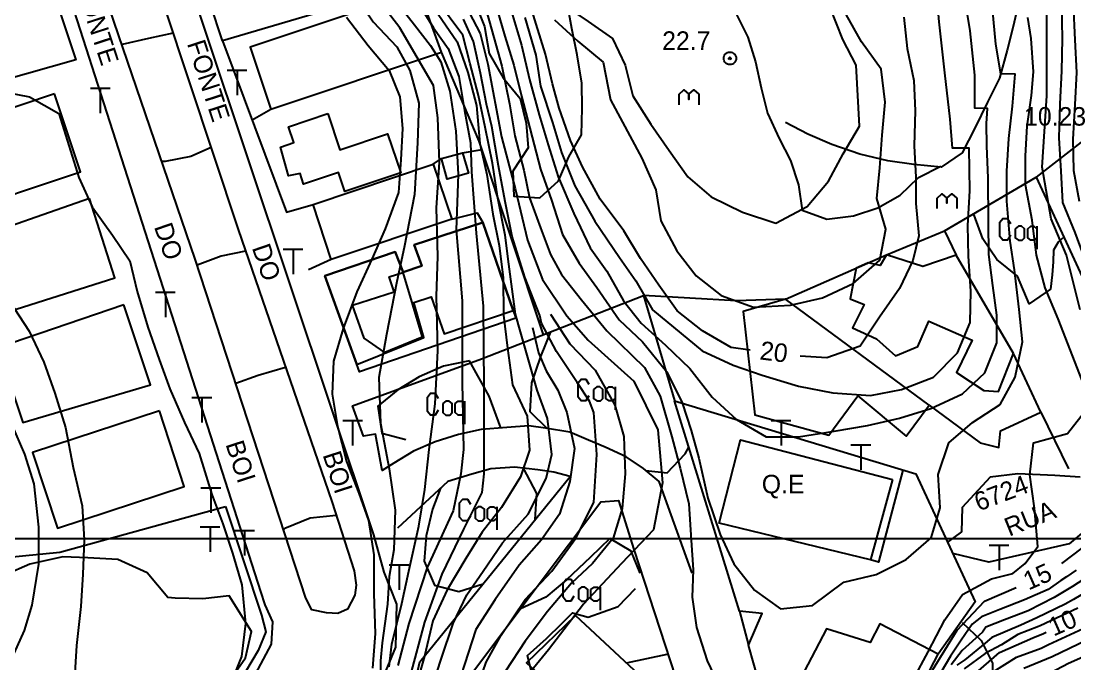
# Model space of a CAD drawing. Extents: x 555347 to 556479, y 8560498 to 8561653.
# Drawn here: x 555801.5 to 555972, y 8561179.7 to 8561283.8 of the extents above; entities that cross this region are included whole.
import ezdxf

# ---------------------------------------------------------------- set-up
doc = ezdxf.new("R2010")
doc.units = 0
doc.header["$MEASUREMENT"] = 0
for name, color, linetype in [('10', 24, 'CONTINUOUS'), ('12', 3, 'CONTINUOUS'), ('14', 3, 'CONTINUOUS'), ('21', 4, 'CONTINUOUS'), ('3', 255, 'CONTINUOUS'), ('30', 2, 'CONTINUOUS'), ('38', 255, 'CONTINUOUS'), ('4', 255, 'CONTINUOUS'), ('44', 255, 'CONTINUOUS'), ('5', 1, 'CONTINUOUS'), ('50', 255, 'CONTINUOUS'), ('6', 2, 'CONTINUOUS'), ('7', 42, 'CONTINUOUS')]:
    doc.layers.add(name, color=color, linetype=linetype)

# ---------------------------------------------------------------- blocks, each defined once
blk = doc.blocks.new('COD007', base_point=(556370.32, 8561240.38))
at = {"layer": '4'}
for points in [[(556370.316, 8561241.3956), (556370.5168, 8561241.3792), (556370.7156, 8561241.318), (556370.9212, 8561241.2012), (556371.1236, 8561241.0072), (556371.2452, 8561240.7848), (556371.3152, 8561240.5864), (556371.3332, 8561240.3828), (556371.314, 8561240.188), (556371.2436, 8561239.9836), (556371.1232, 8561239.7764), (556370.9232, 8561239.5776), (556370.718, 8561239.4492), (556370.5176, 8561239.396), (556370.3128, 8561239.3792), (556370.108, 8561239.3984), (556369.9132, 8561239.4596), (556369.7048, 8561239.5812), (556369.5112, 8561239.7812), (556369.3808, 8561239.9844), (556369.3248, 8561240.184), (556369.3128, 8561240.386), (556369.3268, 8561240.5876), (556369.38, 8561240.79), (556369.5116, 8561240.9964), (556369.7064, 8561241.1968), (556369.9148, 8561241.3292), (556370.1204, 8561241.3896)], [(556370.32, 8561240.18), (556370.12, 8561240.38), (556370.32, 8561240.58), (556370.52, 8561240.38)]]:
    blk.add_lwpolyline(points, close=True, dxfattribs=at)
blk = doc.blocks.new('COD140', base_point=(555924.61, 8561329.59))
at = {"layer": '30'}
blk.add_lwpolyline([(555923.01, 8561327.89), (555923.01, 8561329.59), (555923.81, 8561330.298333), (555924.607333, 8561329.587167), (555924.61, 8561328.74), (555924.607333, 8561329.587167), (555925.41, 8561330.298333), (555926.207333, 8561329.587167), (555926.21, 8561327.89)], dxfattribs=at)
blk = doc.blocks.new('COD141', base_point=(556437.78, 8561412.9))
at = {"layer": '30'}
blk.add_line((556440.78, 8561414.15), (556440.78, 8561410.4), dxfattribs=at)
blk.add_lwpolyline([(556436.53, 8561412.691667), (556436.03, 8561411.858333), (556435.28, 8561411.858333), (556434.78, 8561412.483333), (556434.78, 8561414.775), (556435.28, 8561415.4), (556436.03, 8561415.4), (556436.53, 8561414.566667)], dxfattribs=at)
for points in [[(556437.28, 8561413.733333), (556437.28, 8561412.275), (556437.78, 8561411.858333), (556438.405, 8561411.858333), (556438.78, 8561412.275), (556438.78, 8561413.733333), (556438.28, 8561414.15), (556437.78, 8561414.15)], [(556439.28, 8561413.733333), (556439.78, 8561414.15), (556440.28, 8561414.15), (556440.78, 8561413.733333), (556440.78, 8561412.275), (556440.28, 8561411.858333), (556439.78, 8561411.858333), (556439.28, 8561412.275)]]:
    blk.add_lwpolyline(points, close=True, dxfattribs=at)
blk = doc.blocks.new('COD013', base_point=(555984.05, 8561208.14))
at = {"layer": '50'}
for p, q in [((555985.645993, 8561212.14), (555982.445993, 8561212.14)), ((555984.0524, 8561212.1364), (555984.0524, 8561208.1444))]:
    blk.add_line(p, q, dxfattribs=at)

msp = doc.modelspace()

# ---------------------------------------------------------------- linework, layer by layer
at = {"layer": '10'}
for points in [[(555910.06, 8561194.4), (555904.75, 8561209.23), (555902.19, 8561211.3), (555899.38, 8561213.22), (555896.02, 8561214.79), (555893.32, 8561215.92), (555890.26, 8561217.19), (555886.37, 8561217.86), (555883.67, 8561218.24), (555880.08, 8561217.96), (555875.94, 8561217.62), (555872.25, 8561216.84), (555868.52, 8561215.61), (555864.99, 8561214.14), (555861.81, 8561212.17), (555859.92, 8561211), (555858.83, 8561216.88), (555856.88, 8561216.57), (555855.1, 8561221.44), (555875.98, 8561229.06), (555902.22, 8561239.31), (555907.23, 8561222.33)], [(555944.17, 8561211.07), (555940.22, 8561196.18), (555938.96, 8561196.51)]]:
    msp.add_lwpolyline(points, dxfattribs=at)
for points in [[(555804.92, 8561293.68, 6.06), (555810.33, 8561277.49, 6.06), (555798.37, 8561274.1, 6.81)], [(555834.08, 8561280.58, 7.7), (555844.45, 8561252.81, 6.13), (555848.74, 8561254.04, 9.68)], [(555886.01, 8561232.98, 15.22), (555875.64, 8561264.33, 14.16), (555869.53, 8561278.71, 17.42)], [(555950.94, 8561249.81, 22.87), (555965.77, 8561258.48, 18.58), (555983.49, 8561220.03, 17.07), (555989.07, 8561224.56, 16.12), (555994.3, 8561231.76, 14.9), (555995.57, 8561240.61, 14.2), (555993.04, 8561248.33, 13.9), (555982.47, 8561271.48, 13.41), (555965.77, 8561258.48, 18.58)], [(555838.87, 8561267.75, 5.56), (555841.91, 8561269.5, 17.42)], [(555771.18, 8561266.45, 9.6), (555795.17, 8561198.16, 12.64), (555798.44, 8561196.83, 12.56), (555807.77, 8561197.77, 12.22), (555834.55, 8561205.19, 8.85)], [(555872.89, 8561262.43, 9.64), (555876.08, 8561262.99, 8.85)], [(555868.18, 8561260.57, 9.75), (555869.51, 8561261.49, 9.59)], [(555871.17, 8561251.66, 10.08), (555875.31, 8561252.73, 10.05), (555876.21, 8561251.17, 0)], [(555925.21, 8561238.74, 26.25), (555941.56, 8561245.93, 24.5), (555950.94, 8561249.81, 22.87), (555952.82, 8561245.87, 22.9)], [(555851.66, 8561245.16, 9.68), (555847.99, 8561243.49, 6.71)], [(555925.21, 8561238.74, 26.25), (555917.18, 8561238.49, 24.32), (555902.22, 8561239.31, 23.32)], [(555966.51, 8561220.45, 20.21), (555962.09, 8561229.96, 23.19)], [(555917.75, 8561188.2, 29.49), (555907.22, 8561222.27, 21.01), (555946.27, 8561210.43, 21.42), (555955.88, 8561189.72, 18.21), (555949.89, 8561181.25, 22.9)], [(555948.44, 8561221.55, 21.97), (555956.67, 8561215.45, 20.31), (555959.72, 8561214.74, 20.31), (555959.96, 8561217.42, 20.01), (555966.51, 8561220.45, 20.21), (555971, 8561211.28, 19.65)], [(555875.39, 8561135.3, 13.66), (555873.42, 8561136.39, 13.51), (555861.64, 8561161.05, 13.77), (555866, 8561180.01, 13.75), (555890.32, 8561210.01, 13.17), (555887.72, 8561210.73, 0), (555885.12, 8561211.11, 0), (555881.33, 8561211.53, 0), (555877.49, 8561211.25, 0), (555874.4, 8561210.42, 0), (555870.52, 8561209.19, 8.82), (555862.38, 8561201.64, 8.72)], [(555872.35, 8561162.62, 16.92), (555874.51, 8561178.28, 0), (555895.3, 8561205.9, 0), (555898.14, 8561206.13, 0), (555900.65, 8561198.21, 0), (555908.17, 8561175.08, 19.58), (555920.46, 8561178.32, 20.01)], [(555834.55, 8561205.19, 8.85), (555840.4, 8561187.56, 0), (555841.08, 8561184.86, 0), (555839.86, 8561181.83, 0), (555831.63, 8561168.04, 7.92), (555831.63, 8561168.04, 7.92)], [(555921.97, 8561173.01, 23.48), (555919.2, 8561182.74, 29.73)], [(555899.44, 8561179.84, 23.1), (555906.05, 8561181.25, 19.75)]]:
    msp.add_polyline3d(points, dxfattribs=at)
at = {"layer": '12'}
for points in [[(555859.91, 8561177.04, 6.1), (555862.14, 8561182.4, 6.37), (555862.27, 8561189.37, 6.4), (555860.25, 8561194.51, 6.26), (555858.59, 8561200.58, 5.84), (555804.2, 8561363.39, 4.71), (555803.45, 8561371.6, 5.08), (555805.19, 8561374.39, 5.08), (555811.27, 8561379.75, 5.08), (555821.47, 8561387.71, 5.08), (555829.65, 8561392.4, 5.19), (555839.75, 8561395.54, 5.11), (555855.16, 8561398.35, 4.98), (555868.14, 8561400.48, 4.98), (555876.08, 8561401.18, 5.2), (555918.55, 8561401.07, 5.32), (555933.11, 8561400.03, 5.29), (555944.43, 8561397.33, 5.1), (555982.12, 8561387.91, 5.43)], [(555793.98, 8561161.28, 7.54), (555803.42, 8561150.41, 7.12), (555809.84, 8561144.68, 6.81), (555817.75, 8561144.25, 6.64), (555822.95, 8561147.3, 6.4), (555824.1, 8561149.28, 6.06), (555842.02, 8561182.89, 5.84), (555842.22, 8561186.47, 5.84), (555840.97, 8561189.23, 5.8), (555840.29, 8561191.41, 5.71), (555785.13, 8561362.98, 4.79)], [(556164.78, 8561295.62, 17.83), (556120.51, 8561278.65, 17.45), (556096.46, 8561269.85, 16.18), (556088.57, 8561267.48, 15.93), (556027.62, 8561250.64, 12.54), (556017.99, 8561246.68, 12.11), (556010.8, 8561241.03, 11.71), (556006.31, 8561233.5, 11.7), (555999.51, 8561223, 12.59), (555977.41, 8561204.41, 15.94), (555971.09, 8561199.12, 16.53), (555958.12, 8561196.13, 16.8), (555952.25, 8561197.55, 16.99)], [(555972.87, 8561209.94, 16.17), (555968.8, 8561210.16, 16.36), (555962.78, 8561210.48, 16.69), (555958.31, 8561209.93, 16.9), (555953.76, 8561204.99, 16.99), (555953.65, 8561201.06, 17.02), (555951.4, 8561199.37, 17.23)]]:
    msp.add_polyline3d(points, dxfattribs=at)
msp.add_polyline3d([(555803.58, 8561348.34, 4.39), (555820.71, 8561298.06, 4.97), (555836.62, 8561249.99, 5.29), (555851.75, 8561206, 5.62), (555855.38, 8561194.74, 5.62), (555855.7, 8561192.43, 5.62), (555855.51, 8561190.8, 5.62), (555854.29, 8561188.52, 5.62), (555852.76, 8561187.85, 5.62), (555850.92, 8561187.95, 5.62), (555848.51, 8561188.43, 5.62), (555847.56, 8561190.33, 5.59), (555829.68, 8561245.23, 5.16), (555814.35, 8561290.13, 5.14), (555802.86, 8561323.9, 4.85), (555794.86, 8561348.61, 4.79), (555794.53, 8561351.62, 4.79), (555795.57, 8561353.36, 4.79), (555797.18, 8561354.52, 4.79), (555800.22, 8561354.5, 4.79), (555802.47, 8561352.74, 4.79)], close=True, dxfattribs=at)
at = {"layer": '14'}
for points in [[(555972.22, 8561324.58, 12.46), (555971.16, 8561320.6, 12.63), (555968.73, 8561311.51, 13.77), (555967.91, 8561307.52, 14.06), (555967.04, 8561303.43, 14.71), (555966.13, 8561299.49, 15.74), (555965.07, 8561295.46, 15.81), (555964.03, 8561291.08, 16.67), (555963.02, 8561287.14, 17.04), (555962.11, 8561283.11, 17.37), (555961.04, 8561279.03, 17.68), (555959.8, 8561274.51, 17.94), (555957.9, 8561270.62, 18.45), (555955.82, 8561266.4, 18.69), (555953.76, 8561262.42, 18.96), (555950.4, 8561260.11, 19.99), (555945.93, 8561260.55, 20.5), (555941.73, 8561261.13, 20.91), (555937.2, 8561262.22, 21.79), (555932.69, 8561263.76, 22.01), (555928.8, 8561265.47, 22.23), (555925.21, 8561267.36, 22.7)], [(555916.96, 8561285.45, 23.3), (555919.07, 8561281.15, 23.29), (555920.35, 8561277.14, 23.25), (555921.27, 8561272.96, 22.94), (555922.25, 8561268.86, 22.95), (555924.17, 8561264.77, 22.95), (555926.02, 8561261.18, 22.9), (555927.31, 8561257.27, 22.73), (555927.88, 8561253.15, 22.48), (555931.89, 8561251.69, 22.12), (555936.21, 8561252.25, 21.98), (555940.12, 8561253.54, 21.88), (555943.72, 8561255.59, 21.13), (555946.72, 8561258.42, 20.57), (555950.31, 8561260.26, 19.84)], [(555826.1, 8561281.79, 5.03), (555822.08, 8561280.94, 5.03), (555817.82, 8561279.95, 5.03), (555817.84, 8561279.92, 5.03)], [(555832.22, 8561263.3, 5.03), (555828.93, 8561261.83, 5.03), (555824.79, 8561261, 5.03), (555824.29, 8561261.03, 5.03)], [(555837.81, 8561246.52, 5.14), (555833.84, 8561245.71, 5.14), (555830, 8561244.24, 5.14), (555829.98, 8561244.27, 5.14)], [(555844.29, 8561227.68, 5.61), (555839.83, 8561226.39, 5.61), (555836.25, 8561225.07, 5.42)], [(555852.49, 8561203.72, 5.46), (555848.26, 8561203.3, 5.46), (555844.18, 8561201.58, 5.46), (555843.95, 8561201.41, 5.46)]]:
    msp.add_polyline3d(points, dxfattribs=at)
at = {"layer": '21'}
msp.add_polyline3d([(555942.48, 8561209.52, 17.94), (555938.96, 8561196.51, 18.11), (555914.43, 8561202.49, 18.01), (555917.92, 8561215.94, 18.01)], close=True, dxfattribs=at)
at = {"layer": '30'}
for points in [[(555874.95, 8561286.65, 18.69), (555876.49, 8561282.87, 18.79), (555877.25, 8561278.49, 18.96), (555879.48, 8561274.59, 19.46), (555882.24, 8561271.2, 20.16), (555883.23, 8561267.25, 20.69), (555883.56, 8561263.25, 20.77), (555881.06, 8561259.45, 20.79), (555881.24, 8561255.4, 20.79), (555885.42, 8561255.12, 20.79), (555888.46, 8561257.9, 20.79), (555890.11, 8561261.8, 20.79), (555892.15, 8561265.32, 20.95), (555892.28, 8561269.65, 21.24), (555892.25, 8561273.69, 21.5), (555891.5, 8561278.27, 22.4), (555890.59, 8561282.56, 22.93), (555889.86, 8561286.73, 22.9)], [(555970.25, 8561248.77, 18.23), (555969.3, 8561247.96, 0), (555968.57, 8561246.65, 0), (555968.48, 8561244.77, 18.53), (555968.32, 8561242.65, 0), (555968.08, 8561240.36, 18.76), (555964.61, 8561238, 18.81), (555962.71, 8561242.44, 18.89), (555959.37, 8561245.17, 19.09), (555957.1, 8561248.48, 19.85), (555955.71, 8561252.34, 21.08), (555955.56, 8561252.51, 21.15)], [(555887.18, 8561233.44, 16.8), (555885.53, 8561229.44, 16.8), (555884.1, 8561225.18, 16.8), (555883.8, 8561220.56, 16.8), (555886.61, 8561217.82, 16.8)], [(555874.07, 8561228.77, 15.19), (555869.83, 8561227.9, 15.19), (555865.9, 8561226.17, 15.19), (555862.45, 8561224.07, 15.19), (555859.21, 8561221.4, 14.47), (555859.87, 8561217.03, 13.76), (555863.76, 8561216.02, 13.76)], [(555879.14, 8561217.88, 14.42), (555877.25, 8561223.01, 14.26), (555874.07, 8561228.77, 15.19)], [(555902.56, 8561211, 17.25), (555906.05, 8561210.63, 17.49), (555908.96, 8561213.72, 18.02), (555909.57, 8561214.78, 18.04)], [(555884.7, 8561203.07, 15.22), (555884.93, 8561207.29, 15.22), (555882.79, 8561211.37, 15.14)], [(555869.35, 8561208.12, 13.96), (555868.08, 8561204.72, 14.36), (555867.06, 8561200.44, 14.62), (555866.73, 8561196.32, 14.71), (555868.37, 8561192.44, 14.77), (555872.35, 8561191.38, 14.77), (555876.24, 8561192.64, 14.86)], [(555901.69, 8561194.37, 17.79), (555900.19, 8561197.93, 17.62), (555896.76, 8561199.99, 17.54), (555893.65, 8561196.95, 17.54), (555889.76, 8561193.32, 17.54), (555886.42, 8561190.51, 17.54), (555882.29, 8561188.62, 17.85)], [(555835.33, 8561177.09, 10.15), (555837.81, 8561180.69, 10.15), (555838.79, 8561184.92, 10.15), (555835.16, 8561190.7, 10.16), (555830.9, 8561190.24, 10.16), (555826.42, 8561190.33, 10.15), (555825.23, 8561190.44, 10.1), (555821.9, 8561194.41, 14.51), (555817.13, 8561196.57, 14.64), (555812.31, 8561196.83, 14.64), (555808.23, 8561197, 14.61), (555802.88, 8561195.84, 14.61), (555798.94, 8561194.11, 14.62)], [(555907.29, 8561148.92, 20.05), (555909.98, 8561148.41, 20.25), (555912.21, 8561151.83, 20.25), (555909.54, 8561155.01, 22.13), (555906.04, 8561157.75, 22.29), (555902.4, 8561160.44, 22.29), (555898.82, 8561162.47, 22.29), (555895.71, 8561165.04, 22.29), (555892.68, 8561167.89, 22.29), (555889.91, 8561171.08, 22.29), (555887.08, 8561174.13, 22.29), (555884.4, 8561177.11, 22.29), (555883.41, 8561181.06, 22.29), (555886.5, 8561183.78, 22.29), (555889, 8561186.24, 22.29), (555890.73, 8561187.97, 0), (555893.23, 8561187.27, 22.29), (555898.1, 8561188.98, 20.77), (555900.9, 8561191.87, 20.64)], [(555953.8, 8561186.39, 18.86), (555956.84, 8561183.49, 18.68), (555958.68, 8561179.8, 18.41), (555958.75, 8561175.56, 18.15), (555955.54, 8561172.44, 18.04), (555952.17, 8561169.93, 18.01), (555949.88, 8561166.27, 18.01), (555949.8, 8561161.98, 17.95), (555950.11, 8561157.73, 17.69), (555946.81, 8561154.67, 17.64), (555943.5, 8561151.66, 17.63), (555941.89, 8561147.66, 17.63), (555941.27, 8561143.6, 17.62), (555940.69, 8561139.15, 17.57), (555939.67, 8561135.16, 17.52), (555935.6, 8561134.59, 17.49), (555932.29, 8561136.96, 17.47), (555931.5, 8561137.95, 17.47)]]:
    msp.add_polyline3d(points, dxfattribs=at)
at = {"layer": '44'}
msp.add_lwpolyline([(555347.92, 8561200), (556477.51, 8561200)], dxfattribs=at)
at = {"layer": '5'}
for points in [[(555919.48, 8561230.49, 20), (555916.39, 8561230.92, 20), (555911.74, 8561233.59, 20), (555907.68, 8561236.82, 20), (555904.71, 8561241.02, 20), (555901.71, 8561245.32, 20), (555899.02, 8561249.8, 20), (555895.22, 8561254.95, 20), (555892.34, 8561260.14, 20), (555890.37, 8561264.44, 20), (555888.58, 8561269.64, 20), (555887.5, 8561273.59, 20), (555886.33, 8561278.38, 20), (555884.86, 8561283.26, 20), (555883.22, 8561288.61, 20)], [(555872.86, 8561287.37, 15), (555875.8, 8561281.72, 15), (555877.03, 8561276.8, 15), (555879.24, 8561265.01, 15), (555881.46, 8561256.65, 15), (555883.42, 8561248.3, 15), (555885.88, 8561241.91, 15), (555889.81, 8561236.01, 15), (555893.25, 8561232.08, 15), (555900.62, 8561225.45, 15), (555904.55, 8561217.58, 15), (555905.29, 8561208.98, 15), (555903.82, 8561201.37, 15), (555898.66, 8561195.96, 15), (555892.51, 8561189.33, 15), (555886.86, 8561181.96, 15), (555882.19, 8561176.3, 15)], [(555854.14, 8561284.37, 5), (555857.65, 8561279.78, 5), (555861.07, 8561275.74, 5), (555862.78, 8561271.5, 5), (555863.23, 8561266.39, 5), (555862.96, 8561261.3, 5), (555862.56, 8561256, 5), (555860.4, 8561250.14, 5), (555858.22, 8561245.19, 5), (555855.82, 8561239.92, 5), (555853.61, 8561233.96, 5), (555852.05, 8561228.69, 5), (555851.82, 8561223.36, 5), (555852.7, 8561218.17, 5), (555854.15, 8561212.47, 5), (555856.13, 8561207.3, 5), (555857.73, 8561202.91, 5), (555858.58, 8561197.36, 5), (555858.57, 8561191.01, 5), (555858.8, 8561184.61, 5), (555858.36, 8561178.99, 5)], [(555868.41, 8561285.72, 10), (555872.07, 8561280.42, 10), (555873.8, 8561275.44, 10), (555875.2, 8561270.09, 10), (555875.72, 8561263.92, 10), (555876.83, 8561258.92, 10), (555877.84, 8561252.52, 10), (555878.85, 8561247.42, 10), (555879.5, 8561242.17, 10), (555879.56, 8561236.14, 10), (555880.2, 8561230.78, 10), (555880.99, 8561224.85, 10), (555883.37, 8561219.79, 10), (555883.74, 8561214.27, 10), (555882.3, 8561209.95, 10), (555879.25, 8561204.99, 10), (555876.09, 8561201.03, 10), (555873.46, 8561196.74, 10), (555870.43, 8561191.69, 10), (555868.14, 8561186.67, 10), (555866.76, 8561180.95, 10), (555865.35, 8561176.05, 10)], [(555944.35, 8561284.41, 20), (555944.9, 8561279.31, 20), (555945.95, 8561274.13, 20), (555946.17, 8561269.23, 20), (555946, 8561263.57, 20), (555946.26, 8561258.49, 20), (555946.26, 8561254.2, 20), (555946.77, 8561248.98, 20), (555945.8, 8561245, 20), (555943.63, 8561240.46, 20), (555940.42, 8561235.83, 20), (555937.25, 8561231.15, 20), (555931.86, 8561229.21, 20), (555927.56, 8561229.52, 20)], [(555972.86, 8561237, 15), (555970.65, 8561245.84, 15), (555968.19, 8561251.74, 15), (555966.72, 8561260.09, 15), (555967.46, 8561271.64, 15), (555967.46, 8561285.16, 15)], [(555797.48, 8561272.5, 5), (555802.82, 8561271.48, 5), (555807.6, 8561268.78, 5), (555810.83, 8561258.45, 5), (555813, 8561253.66, 5), (555816.28, 8561249.12, 5), (555819.09, 8561244.95, 5), (555820.27, 8561239.95, 5), (555822, 8561234.21, 5), (555823.84, 8561228.94, 5), (555825.54, 8561224.21, 5), (555827.91, 8561218.77, 5), (555830.31, 8561213.74, 5), (555832.34, 8561207.09, 5), (555834.14, 8561202.38, 5), (555835.69, 8561197.6, 5), (555837.19, 8561192.48, 5), (555837.81, 8561186.2, 5), (555837.14, 8561180.91, 5), (555835.29, 8561176.14, 5)], [(555969.91, 8561195.96, 15), (555974.83, 8561199.65, 15)], [(555948.29, 8561177.53, 15), (555952.96, 8561185.15, 15), (555957.38, 8561189.82, 15), (555962.54, 8561192.03, 15)], [(555951.73, 8561174.45, 10), (555959.83, 8561181.52, 10), (555965.22, 8561183.89, 10), (555966.96, 8561184.6, 10), (555967.38, 8561184.81, 10)]]:
    msp.add_polyline3d(points, dxfattribs=at)
at = {"layer": '6'}
for points in [[(555883.02, 8561284.34, 19), (555884.81, 8561278.25, 19), (555885.53, 8561273.23, 19), (555887.5, 8561267.31, 19), (555888.94, 8561262.47, 19), (555891.09, 8561257.09, 19), (555894.32, 8561251.36, 19), (555898.34, 8561245.47, 19), (555900.95, 8561241.68, 19), (555903.64, 8561237.02, 19), (555911.71, 8561230.38, 19), (555916.73, 8561228.05, 19), (555921.39, 8561226.44, 19), (555927.3, 8561224.65, 19), (555932.86, 8561223.57, 19), (555938.95, 8561223.14, 19), (555943.98, 8561224.11, 19), (555949.13, 8561226.11, 19), (555953.01, 8561230.04, 19), (555955.07, 8561234.98, 19), (555955.18, 8561240.04, 19), (555954.83, 8561245.68, 19), (555954.72, 8561250.68, 19), (555955.01, 8561256.26, 19), (555954.91, 8561263.19, 19), (555952.22, 8561263.19, 19), (555951.86, 8561267.85, 19), (555950.97, 8561275.38, 19), (555950.07, 8561283.63, 19), (555949.53, 8561290.08, 19)], [(555854.63, 8561289.35, 6), (555858.45, 8561283.62, 6), (555862.27, 8561279.56, 6), (555864.42, 8561275.74, 6), (555865.85, 8561270.49, 6), (555865.61, 8561264.04, 6), (555865.13, 8561255.68, 6), (555863.46, 8561247.09, 6), (555862.27, 8561241.59, 6), (555860.6, 8561233, 6), (555859.4, 8561226.07, 6), (555859.64, 8561218.67, 6), (555861.07, 8561211.27, 6), (555862.03, 8561204.58, 6), (555861.79, 8561198.14, 6), (555861.07, 8561193.84, 6), (555860.77, 8561189.36, 6), (555859.92, 8561183.11, 6), (555859.66, 8561180.17, 6), (555859.66, 8561174.73, 6)], [(555880.69, 8561285.78, 18), (555882.48, 8561279.86, 18), (555883.74, 8561274.3, 18), (555885.35, 8561268.57, 18), (555886.79, 8561263.73, 18), (555888.4, 8561258.53, 18), (555890.91, 8561252.61, 18), (555893.6, 8561247.05, 18), (555896.29, 8561243.29, 18), (555898.98, 8561238.45, 18), (555901.85, 8561234.86, 18), (555905.79, 8561231.28, 18), (555909.73, 8561227.51, 18), (555913.32, 8561222.85, 18), (555917.26, 8561219.27, 18), (555922.08, 8561216.42, 18), (555927.28, 8561216.47, 18), (555933.07, 8561217.37, 18), (555938.47, 8561218.3, 18), (555943.62, 8561219.45, 18), (555948.71, 8561221.04, 18), (555953.84, 8561223.39, 18), (555957.42, 8561226.8, 18), (555959.39, 8561231.64, 18), (555959.39, 8561236.12, 18), (555958.73, 8561240.96, 18), (555958.07, 8561245.94, 18), (555958.04, 8561251.21, 18), (555957.96, 8561258.35, 18), (555957.78, 8561263.55, 18), (555957.71, 8561267.16, 18), (555957.89, 8561269.58, 18), (555955.81, 8561269.64, 18), (555955.81, 8561275.02, 18), (555955.09, 8561282.19, 18), (555954.02, 8561288.83, 18)], [(555861.04, 8561179.21, 7), (555861.49, 8561182.87, 7), (555863.08, 8561189.46, 7), (555864.22, 8561194.69, 7), (555865.85, 8561201.96, 7), (555866.8, 8561207.93, 7), (555867.52, 8561214.37, 7), (555868.48, 8561221.78, 7), (555868.95, 8561230.37, 7), (555868.71, 8561239.21, 7), (555868.95, 8561245.65, 7), (555868.71, 8561253.53, 7), (555869.19, 8561260.94, 7), (555868.95, 8561268.1, 7), (555868.24, 8561273.35, 7), (555862.75, 8561282.66, 7), (555858.92, 8561287.68, 7)], [(555862.03, 8561287.2, 8), (555865.13, 8561283.14, 8), (555867.76, 8561279.8, 8), (555869.43, 8561277.17, 8), (555870.86, 8561272.4, 8), (555871.82, 8561265.95, 8), (555872.23, 8561258.91, 8), (555871.91, 8561249.96, 8), (555872.87, 8561238.45, 8), (555872.87, 8561225.24, 8), (555873.08, 8561214.37, 8), (555872.66, 8561210.43, 8), (555871.38, 8561204.46, 8), (555867.22, 8561195.3, 8), (555864.24, 8561186.24, 8), (555862.43, 8561179.42, 8)], [(555865.13, 8561287.68, 9), (555868.24, 8561282.66, 9), (555870.62, 8561279.32, 9), (555872.3, 8561274.78, 9), (555873.25, 8561269.29, 9), (555874.21, 8561264.04, 9), (555874.36, 8561259.34, 9), (555875.11, 8561249.43, 9), (555876.28, 8561237.6, 9), (555876.39, 8561224.6, 9), (555876.39, 8561210.43, 9), (555876.07, 8561207.44, 9), (555873.08, 8561201.48, 9), (555869.57, 8561194.23, 9), (555866.79, 8561186.45, 9), (555864.45, 8561177.82, 9)], [(555867.56, 8561174.63, 11), (555869.49, 8561180.44, 11), (555871.43, 8561186.24, 11), (555873.61, 8561190.84, 11), (555876.27, 8561194.71, 11), (555879.41, 8561199.31, 11), (555883.53, 8561203.9, 11), (555886.43, 8561209.71, 11), (555887.4, 8561213.58, 11), (555886.67, 8561219.39, 11), (555884.98, 8561223.99, 11), (555882.32, 8561233.42, 11), (555881.5, 8561236.32, 11), (555880.43, 8561244.42, 11), (555879.8, 8561249.11, 11), (555878.62, 8561255.08, 11), (555877.77, 8561260.73, 11), (555876.6, 8561266.59, 11), (555875.53, 8561271.7, 11), (555874.15, 8561276.82, 11), (555872.98, 8561281.5, 11), (555868.71, 8561287.26, 11)], [(555876.39, 8561286.85, 16), (555878, 8561281.12, 16), (555879.26, 8561276.46, 16), (555880.51, 8561270.36, 16), (555881.41, 8561265.16, 16), (555882.84, 8561259.6, 16), (555883.74, 8561255.12, 16), (555885.53, 8561250.28, 16), (555887.15, 8561245.98, 16), (555888.94, 8561242.75, 16), (555892.16, 8561238.63, 16), (555896.29, 8561233.61, 16), (555902.38, 8561227.69, 16), (555904.89, 8561223.03, 16), (555906.81, 8561216.43, 16), (555908.12, 8561211.38, 16), (555909.54, 8561205.62, 16), (555909.91, 8561199.73, 16), (555910.27, 8561194.89, 16), (555910.07, 8561190.51, 16), (555910.81, 8561185.56, 16), (555912.5, 8561180.19, 16), (555914.75, 8561175.52, 16)], [(555889.3, 8561286.32, 22), (555893.23, 8561283.67, 22), (555897.18, 8561280.94, 22), (555899.26, 8561276.64, 22), (555900.47, 8561271.64, 22), (555903.37, 8561267.04, 22), (555906.37, 8561262.79, 22), (555909.38, 8561258.56, 22), (555913.18, 8561255.29, 22), (555918.22, 8561252.84, 22), (555923.62, 8561251.03, 22), (555928.71, 8561253.72, 22), (555932.13, 8561257.84, 22), (555934.51, 8561262.24, 22), (555937.14, 8561266.72, 22), (555936.63, 8561276.64, 22), (555934.47, 8561280.76, 22), (555932.43, 8561285.93, 22)], [(555969.85, 8561286.32, 14), (555969.97, 8561280.92, 14), (555969.85, 8561275.65, 14), (555969.61, 8561270.37, 14), (555969.41, 8561264.86, 14), (555969.72, 8561259.48, 14), (555970.01, 8561254.41, 14), (555972.01, 8561249.51, 14), (555973.33, 8561246.04, 14)], [(555971.75, 8561286.57, 13), (555972.02, 8561280.74, 13), (555972.26, 8561275.41, 13), (555971.99, 8561270.25, 13), (555971.69, 8561264.62, 13), (555971.78, 8561259.54, 13), (555972.72, 8561254.6, 13)], [(555878.54, 8561285.6, 17), (555879.79, 8561281.3, 17), (555881.23, 8561276.64, 17), (555882.48, 8561271.62, 17), (555885.53, 8561259.78, 17), (555887.32, 8561254.76, 17), (555889.12, 8561249.21, 17), (555891.81, 8561244.54, 17), (555894.67, 8561240.6, 17), (555898.26, 8561235.4, 17), (555902.03, 8561231.82, 17), (555905.97, 8561226.98, 17), (555908.48, 8561221.96, 17), (555909.91, 8561217.47, 17), (555911.17, 8561212.99, 17), (555912.6, 8561206.54, 17), (555914.6, 8561200.64, 17), (555916.85, 8561195.88, 17), (555920.15, 8561191.64, 17), (555924.39, 8561188.6, 17), (555929.57, 8561189.15, 17), (555934.61, 8561192.94, 17), (555939.87, 8561194.14, 17), (555944.73, 8561196.59, 17), (555948.76, 8561200.08, 17), (555950.24, 8561204.95, 17), (555949.92, 8561210.34, 17), (555951.64, 8561215.47, 17), (555955.44, 8561218.77, 17), (555959.91, 8561221.66, 17), (555962.37, 8561226.11, 17), (555963.52, 8561231.82, 17), (555963, 8561237.04, 17), (555962.26, 8561243.47, 17), (555961.54, 8561248.13, 17), (555961.01, 8561254.58, 17), (555961, 8561259.45, 17), (555961.33, 8561264.73, 17), (555961.9, 8561270, 17), (555962.35, 8561275.14, 17), (555960.06, 8561275.24, 17), (555959.21, 8561280.04, 17), (555958.68, 8561285.78, 17)], [(555887.82, 8561283.93, 21), (555891.56, 8561280.51, 21), (555895.68, 8561277.13, 21), (555896.89, 8561271, 21), (555901.96, 8561261.57, 21), (555904.21, 8561256.41, 21), (555905.03, 8561251.39, 21), (555907.62, 8561246.56, 21), (555910.73, 8561242.53, 21), (555914.76, 8561239.35, 21), (555919.99, 8561237.46, 21), (555926.02, 8561237.75, 21), (555931.18, 8561238.93, 21), (555936.15, 8561241.25, 21), (555940.43, 8561245.07, 21), (555941.44, 8561250.07, 21), (555939.95, 8561255.01, 21), (555940.44, 8561260.01, 21), (555940.84, 8561265.28, 21), (555941.32, 8561270.61, 21), (555940.65, 8561275.96, 21), (555937.49, 8561280.4, 21), (555935, 8561284.82, 21)], [(555973.2, 8561225.54, 16), (555969.29, 8561235.57, 16), (555967.21, 8561240.57, 16), (555965.81, 8561245.84, 16), (555965.13, 8561251.54, 16), (555964.05, 8561257.27, 16), (555964.05, 8561261.93, 16), (555964.31, 8561266.72, 16), (555965.02, 8561271.73, 16), (555965.31, 8561275.56, 16), (555964.95, 8561280.94, 16), (555964.41, 8561284.34, 16)], [(555875.06, 8561175.11, 13), (555876.75, 8561179.95, 13), (555879.17, 8561184.31, 13), (555883.04, 8561190.11, 13), (555887.4, 8561194.71, 13), (555891.27, 8561200.03, 13), (555894.17, 8561205.84, 13), (555894.66, 8561213.58, 13), (555894.17, 8561220.36, 13), (555893.47, 8561222.23, 13), (555891.49, 8561225.22, 13), (555888.12, 8561230.28, 13), (555885.7, 8561234.87, 13), (555885.44, 8561236.11, 13), (555882.99, 8561242.29, 13), (555880.97, 8561248.9, 13), (555879.8, 8561254.54, 13), (555878.73, 8561260.3, 13), (555877.66, 8561266.69, 13), (555876.81, 8561270.32, 13), (555875.85, 8561275.32, 13), (555874.68, 8561280.44, 13), (555873.08, 8561284.06, 13)], [(555799.54, 8561238.51, 6), (555802.78, 8561233.58, 6), (555805.14, 8561228.56, 6), (555806.92, 8561223.49, 6), (555808.65, 8561217.96, 6), (555809.91, 8561211.47, 6), (555811.34, 8561205.3, 6), (555811.7, 8561199.76, 6), (555811.5, 8561194.2, 6), (555811.16, 8561189, 6), (555810.47, 8561182.66, 6), (555810.12, 8561177.38, 6)], [(555887.16, 8561236.32, 14), (555890.3, 8561231.49, 14), (555894.36, 8561227.25, 14), (555897.56, 8561221.57, 14), (555899.01, 8561216.49, 14), (555899.25, 8561210.44, 14), (555898.77, 8561204.87, 14), (555897.32, 8561200.03, 14), (555893.93, 8561195.92, 14), (555890.54, 8561192.78, 14), (555886.67, 8561188.18, 14), (555883.04, 8561183.34, 14), (555879.9, 8561178.5, 14)], [(555884.25, 8561234.15, 12), (555885.22, 8561230.03, 12), (555886.43, 8561227.13, 12), (555888.37, 8561223.99, 12), (555889.82, 8561220.36, 12), (555891.03, 8561214.55, 12), (555890.3, 8561209.23, 12), (555888.61, 8561203.9, 12), (555885.7, 8561199.79, 12), (555882.08, 8561195.68, 12), (555878.2, 8561190.11, 12), (555875.06, 8561185.28, 12), (555872.64, 8561177.78, 12)], [(555945.95, 8561177.32, 16), (555948.28, 8561181.62, 16), (555950.97, 8561186.82, 16), (555953.84, 8561190.94, 16), (555958.5, 8561193.45, 16), (555961.96, 8561194.32, 16), (555963.96, 8561195.92, 16), (555966.03, 8561198.67, 16), (555965.46, 8561204.92, 16), (555964.74, 8561210.27, 16), (555965.31, 8561215.46, 16), (555970.84, 8561216.98, 16), (555973.56, 8561220.52, 16)], [(555799.91, 8561218.52, 7), (555802.06, 8561213.63, 7), (555803.53, 8561208.84, 7), (555804.31, 8561201.8, 7), (555804.31, 8561195.83, 7), (555803.24, 8561189.18, 7), (555801.97, 8561185.07, 7), (555799.81, 8561180.28, 7)], [(555972.25, 8561194.85, 14), (555970.64, 8561193.76, 14), (555969.73, 8561193.17, 14), (555967.7, 8561191.73, 14), (555963.84, 8561190.04, 14), (555959.9, 8561188.49, 14), (555956.91, 8561187.29, 14), (555955.39, 8561186.13, 14), (555953.6, 8561183.54, 14), (555951.91, 8561180.96, 14), (555950.32, 8561178.27, 14)], [(555976.21, 8561195.21, 13), (555971.65, 8561192.21, 13), (555968.66, 8561190.41, 13), (555964.46, 8561188.25, 13), (555960.62, 8561186.82, 13), (555957.63, 8561185.62, 13), (555957.08, 8561184.84, 13), (555953.8, 8561181.85, 13), (555952.01, 8561179.56, 13)], [(555974.17, 8561191.49, 12), (555971.8, 8561190.12, 12), (555970.45, 8561189.33, 12), (555965.84, 8561187.16, 12), (555963.26, 8561185.98, 12), (555958.59, 8561183.94, 12), (555957.48, 8561183.05, 12), (555954.2, 8561180.36, 12), (555952.9, 8561179.47, 12)], [(555972.49, 8561188.73, 11), (555966.4, 8561185.84, 11), (555966.14, 8561185.74, 11), (555962.78, 8561184.42, 11), (555960.17, 8561182.75, 11), (555957.48, 8561181.36, 11), (555954.1, 8561178.87, 11)], [(555958.77, 8561178.41, 9), (555962.59, 8561180.77, 9), (555966.57, 8561182.24, 9), (555967.76, 8561182.8, 9), (555974.76, 8561186.08, 9)], [(555963.77, 8561179, 8), (555968.34, 8561180.91, 8), (555973.93, 8561183.56, 8)], [(555975.25, 8561181.65, 7), (555970.98, 8561179.74, 7), (555967.01, 8561177.67, 7)]]:
    msp.add_polyline3d(points, dxfattribs=at)
at = {"layer": '7'}
for points in [[(555855.83, 8561228.17), (555866.65, 8561232.54), (555865.04, 8561238.2), (555867.82, 8561239.12), (555869.94, 8561233.1), (555881.1, 8561236.9), (555876.21, 8561251.17), (555865.1, 8561247.52), (555866.34, 8561244.13), (555863.31, 8561243.13), (555862.02, 8561246.41), (555850.65, 8561242.49)], [(555863.28, 8561243.06), (555866.38, 8561232.58), (555860.35, 8561230.11), (555857, 8561232.4), (555855.11, 8561237.77), (555861.84, 8561239.93), (555861.03, 8561242.33)]]:
    msp.add_lwpolyline(points, close=True, dxfattribs=at)
for points in [[(555832.06, 8561286.59, 7.31), (555854.71, 8561294.22, 8.91), (555857.02, 8561287.37, 8.5), (555834.08, 8561280.58, 7.7)], [(555865.93, 8561288.68, 17.39), (555838.56, 8561279.55, 17.33), (555841.91, 8561269.5, 17.42), (555869.53, 8561278.71, 17.42)], [(555806.87, 8561271.98, 20.07), (555786.17, 8561265.04, 19.73), (555790.39, 8561252.43, 19.72), (555811.1, 8561259.36, 19.76)], [(555851.1, 8561268.8, 9.21), (555853.07, 8561262.91, 9.21), (555860.8, 8561265.5, 8.22), (555862.91, 8561259.19, 10.8), (555853.9, 8561256.16, 8.62), (555852.87, 8561259.24, 10.18), (555847.21, 8561257.34, 9.23), (555846.63, 8561259.06, 9.35), (555844.78, 8561258.7, 9.35), (555843.47, 8561263.36, 9.64), (555845.64, 8561264.09, 9.64), (555844.78, 8561266.64, 9.59)], [(555872.89, 8561262.43, 9.64), (555873.87, 8561259.14, 9.64), (555870.43, 8561258.18, 9.64), (555869.51, 8561261.49, 9.59)], [(555871.17, 8561251.66, 10.08), (555851.66, 8561245.16, 9.68), (555848.74, 8561254.04, 9.68), (555868.18, 8561260.57, 9.75)], [(555812.57, 8561255.02, 19.76), (555792.15, 8561247.89, 19.75), (555796.02, 8561235.66, 19.76), (555816.63, 8561242.17, 19.76)], [(555876.21, 8561251.17, 20.82), (555881.53, 8561235.64, 20.82), (555856.26, 8561226.98, 20.82), (555850.65, 8561242.49, 20.82), (555862.02, 8561246.41, 0), (555863.31, 8561243.13, 0), (555866.34, 8561244.13, 0), (555865.1, 8561247.52, 0)], [(555962.09, 8561229.96, 23.19), (555952.82, 8561245.87, 22.9), (555947.44, 8561244.02, 23.99), (555941.56, 8561245.93, 24.5), (555940.51, 8561244.19, 25.2), (555938.55, 8561244.6, 25.2), (555936.65, 8561243.76, 25.25), (555935.68, 8561238.77, 25.25), (555937.93, 8561237.85, 25.2), (555936.03, 8561234.07, 25.2), (555939.92, 8561232.31, 25.19), (555942.97, 8561229.55, 25.15), (555946.59, 8561231.05, 25.12), (555948.41, 8561235.19, 25.08), (555955.42, 8561232.07, 23.45), (555952.84, 8561226.88, 23.62), (555957.27, 8561223.94, 23.65), (555959.66, 8561223.81, 23.65)], [(555948.44, 8561221.55, 21.97), (555925.21, 8561238.74, 26.25), (555918.32, 8561236.74, 25.95), (555920.21, 8561220.02, 28.94), (555932.19, 8561216.74, 24.85), (555936.9, 8561223.09, 24.79), (555944.73, 8561216.53, 21.38)], [(555818.11, 8561237.79, 19.67), (555797.69, 8561230.87, 19.67), (555801.79, 8561218.77, 19.67), (555822.44, 8561224.86, 19.67)], [(555823.88, 8561220.65, 19.67), (555803.35, 8561213.91, 19.67), (555807.37, 8561201.68, 19.67), (555827.89, 8561208.42, 19.67)], [(555891.19, 8561187.51, 23.64), (555908.53, 8561171.4, 23.79), (555910.62, 8561173.61, 25.9), (555912.03, 8561173.57, 26.06), (555913.13, 8561170.72, 23.59), (555921.87, 8561172.94, 23.77), (555925.47, 8561162.03, 23.74), (555908.09, 8561156.94, 23.73), (555883.3, 8561179.87, 23.84)], [(555917.75, 8561188.2, 29.49), (555919.2, 8561182.74, 29.73), (555921.42, 8561187.85, 29.52)], [(555921.97, 8561173.01, 23.48), (555925.09, 8561164.14, 23.48), (555932.6, 8561167.16, 23.84), (555933.99, 8561169.82, 23.84), (555938.91, 8561168.06, 23.84), (555941.96, 8561173.92, 23.59), (555945.22, 8561172.27, 23.07), (555949.89, 8561181.25, 22.9), (555940.46, 8561186.17, 22.78), (555938.89, 8561183.17, 23.08), (555931.81, 8561185.34, 22.49), (555925.8, 8561173.8, 23.32), (555922.32, 8561173.09, 23.8)]]:
    msp.add_polyline3d(points, close=True, dxfattribs=at)

# ---------------------------------------------------------------- block references
at = {"layer": '30'}
for name, p in [('COD140', (555909.56, 8561271.91, 20.08)), ('COD140', (555951.31, 8561255.1, 15.08)), ('COD141', (555962.88, 8561249.31, 18.4)), ('COD141', (555894.63, 8561223.3, 9.46)), ('COD141', (555870.24, 8561220.99)), ('COD141', (555875.45, 8561203.88)), ('COD141', (555892.2, 8561190.88))]:
    msp.add_blockref(name, p, dxfattribs=at)
at = {"layer": '4'}
msp.add_blockref('COD007', (555916.19, 8561277.71, 22.7), dxfattribs=at)
at = {"layer": '50'}
for p in [(555836.44, 8561271.74, 5.03), (555814.3, 8561268.85, 5.12), (555845.5, 8561242.78, 5.32), (555824.83, 8561235.83, 5.28), (555830.74, 8561218.76, 5.29), (555855.13, 8561215.04, 5.87), (555924.48, 8561215.05, 18.39), (555937.38, 8561211.11, 18.11), (555832.19, 8561204.15), (555832.06, 8561197.8, 5.84), (555837.66, 8561197.25, 5.34), (555959.74, 8561194.85, 16.64), (555862.64, 8561191.65, 5.79)]:
    msp.add_blockref('COD013', p, dxfattribs=at)

# ---------------------------------------------------------------- texts
at = {"layer": '21'}
msp.add_text('Q.E', height=3, dxfattribs=at).set_placement((555921.35, 8561207.3, 18.2))
at = {"layer": '3'}
msp.add_text('10.23', height=3, dxfattribs=at).set_placement((555963.8, 8561266.83))
at = {"layer": '38'}
for s, rotation, p in [('FONTE', 288, (555810.31, 8561289.27)), ('FONTE', 288, (555828.3, 8561280.13)), ('DO', 289, (555822.96, 8561250.47)), ('DO', 289, (555838.8, 8561247.07)), ('BOI', 288, (555834.53, 8561215.27)), ('BOI', 288, (555850.25, 8561213.55)), ('6724', 21, (555956.46, 8561204.35)), ('RUA', 22, (555961.39, 8561200.27))]:
    msp.add_text(s, height=3, rotation=rotation, dxfattribs=at).set_placement(p)
at = {"layer": '4'}
msp.add_text('22.7', height=3, dxfattribs=at).set_placement((555905.23, 8561279.09, 22.7))
at = {"layer": '5'}
for s, rotation, p in [('20', 353, (555920.92, 8561228.99)), ('15', 24, (555964.52, 8561191.55)), ('10', 24, (555968.57, 8561184.09))]:
    msp.add_text(s, height=3, rotation=rotation, dxfattribs=at).set_placement(p)

doc.saveas('drawing.dxf')
